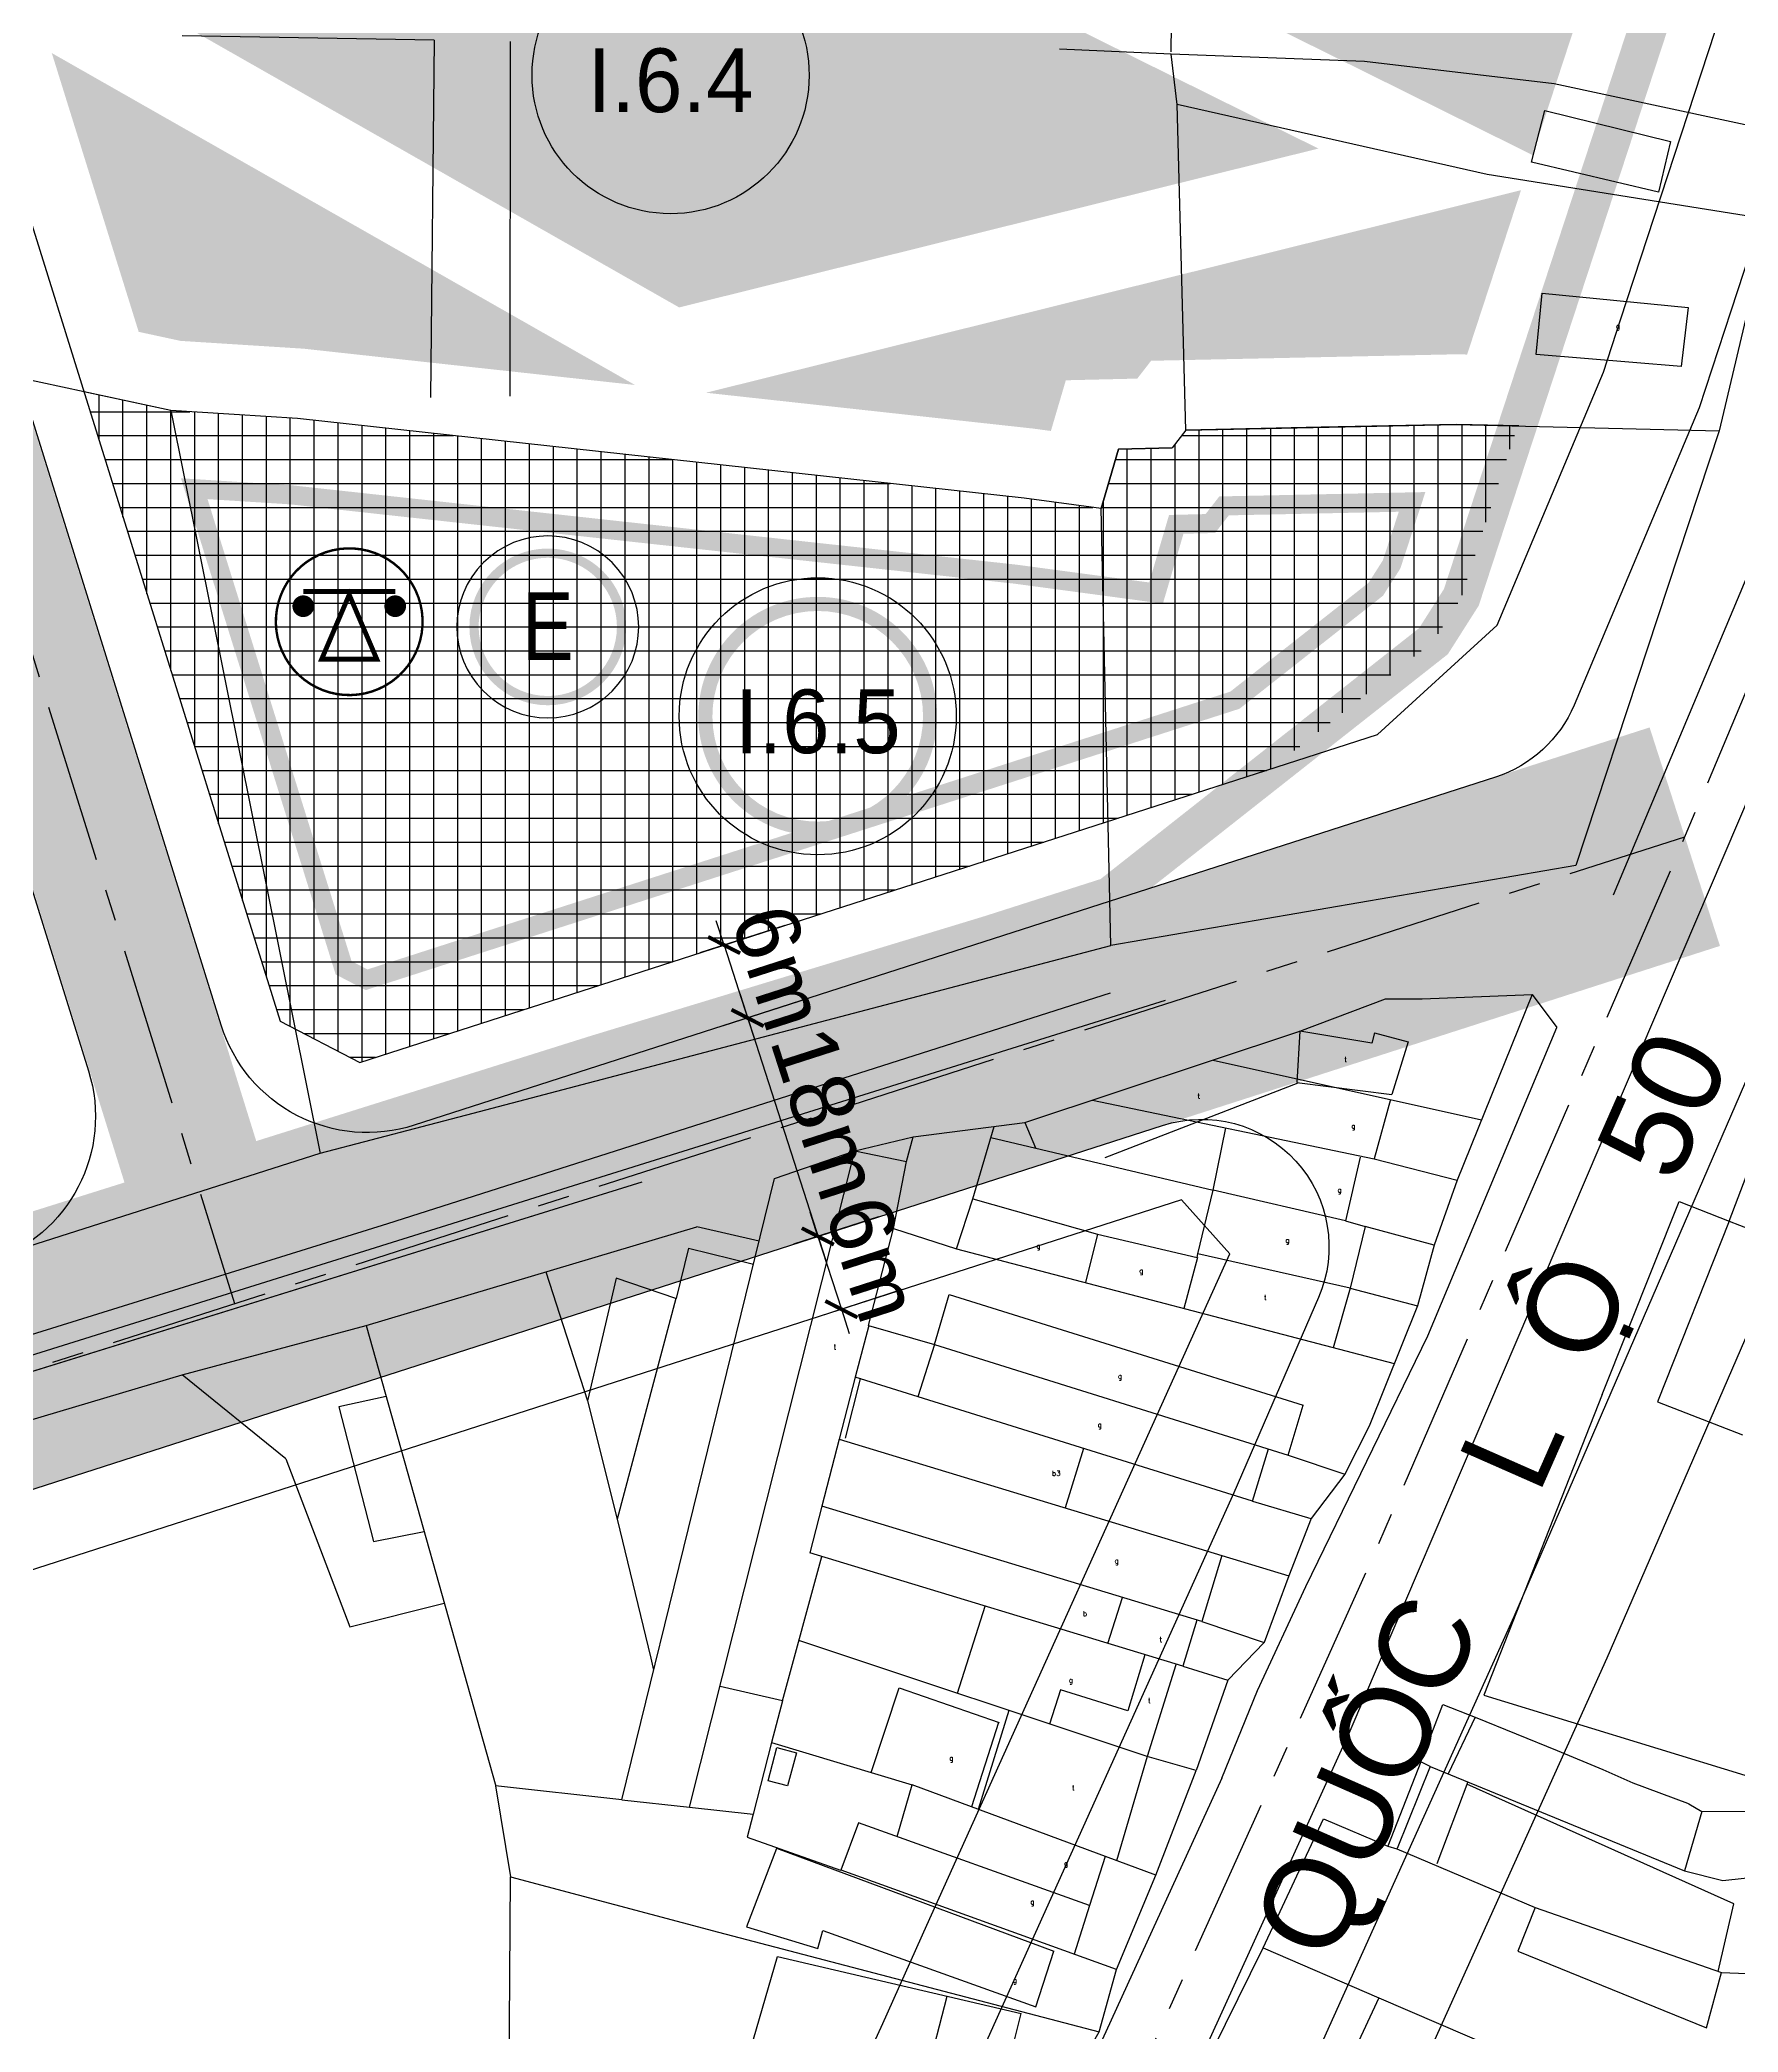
# Model space of a CAD drawing. Extents: x 597626 to 599942, y 1182063 to 1183198.
# Drawn here: x 598626.6 to 598759.8, y 1182287.3 to 1182443.5 of the extents above; entities that cross this region are included whole.
import ezdxf
from ezdxf.enums import TextEntityAlignment as Align

# ---------------------------------------------------------------- set-up
doc = ezdxf.new("R2010")
doc.units = 0
doc.header["$MEASUREMENT"] = 0
for name, pattern in [('CENTER', [2, 1.25, -0.25, 0.25, -0.25]), ('DASHED', [19.049999999999997, 12.7, -6.35]), ('DUONG', [3, 2, -1])]:
    doc.linetypes.add(name, pattern=pattern)
doc.layers.get('0').update_dxf_attribs({"linetype": 'CONTINUOUS'})
doc.layers.get('DEFPOINTS').update_dxf_attribs({"linetype": 'CONTINUOUS'})
for name, color, linetype in [('DIM', 1, 'CONTINUOUS'), ('DTEXT', 7, 'CONTINUOUS'), ('DUONG', 252, 'DASHED'), ('DUONGDUKIEN', 252, 'DUONG'), ('HIENTRANG', 8, 'CONTINUOUS'), ('KYHIEU', 7, 'CONTINUOUS'), ('LOGO', 7, 'CONTINUOUS'), ('NET-LENGOAI', 5, 'CONTINUOUS'), ('NET-LETRONG', 6, 'CONTINUOUS'), ('NET-TIM', 2, 'CENTER'), ('NETDUT', 7, 'DASHED'), ('RANH-QH', 1, 'CONTINUOUS'), ('S-CXCC', 3, 'CONTINUOUS'), ('S-THUONGMAI', 2, 'CONTINUOUS'), ('TEXT', 7, 'CONTINUOUS')]:
    doc.layers.add(name, color=color, linetype=linetype)
doc.styles.add('TXT', font='txt.shx')
doc.styles.add('VHEL-C-B', font='VHELVCB.TTF')
doc.styles.add('VHEL-R', font='VHELVEN.TTF')
doc.styles.add('VNI-FRANKO', font='VFRANKO.TTF', dxfattribs={"height": 2})
doc.dimstyles.new('TL1000', dxfattribs={"dimtxt": 5, "dimasz": 2, "dimexe": 2, "dimexo": 0, "dimgap": 1, "dimtad": 1, "dimzin": 9, "dimtxsty": 'VHEL-R', "dimblk1": 'ARCHTICK', "dimblk2": 'ARCHTICK', "dimsah": 1, "dimcen": -0.09, "dimdle": 2, "dimclrd": 256, "dimclre": 256, "dimclrt": 256, "dimazin": 3, "dimtfac": 0.005, "dimtix": 1, "dimtmove": 0, "dimatfit": 3, "dimtolj": 1, "dimtzin": 0})

# ---------------------------------------------------------------- blocks, each defined once
blk = doc.blocks.new('_ARCHTICK')
at = {"color": 0, "linetype": 'BYBLOCK', "const_width": 0.15}
blk.add_lwpolyline([(-0.5, -0.5), (0.5, 0.5)], dxfattribs=at)
blk = doc.blocks.new('*D29')
at = {"linetype": 'BYBLOCK'}
for p, q in [((598319.5332055829, 1182739.230575556), (598321.7663176644, 1182745.269012674)), ((598319.1967672675, 1182744.086891379), (598341.7067974233, 1182735.762316773)), ((598338.2915640459, 1182732.293430051), (598340.5246761274, 1182738.33186717)), ((598685.0198619813, 1182374.086698031), (598678.3567809081, 1182371.941155999)), ((598680.2605183576, 1182372.554168008), (598679.6475063483, 1182374.457905457)), ((598680.2605183576, 1182372.554168008), (598682.0995543823, 1182366.842955669)), ((598686.8588980059, 1182368.375485692), (598680.1958169327, 1182366.22994366)), ((598682.0995543823, 1182366.842955669), (598682.7125663916, 1182364.93921822))]:
    blk.add_line(p, q, dxfattribs=at)
at = {"layer": 'DEFPOINTS', "color": 0, "linetype": 'BYBLOCK'}
for p in [(598319.5332055829, 1182739.230575556), (598339.8309615769, 1182736.456031323), (598338.2915640459, 1182732.293430051), (598685.0198619813, 1182374.086698031), (598686.8588980059, 1182368.375485692), (598682.0995543823, 1182366.842955669)]:
    blk.add_point(p, dxfattribs=at)
at = {"linetype": 'BYBLOCK', "xscale": 2, "yscale": 2, "zscale": 2}
for p, rotation in [((598321.072603114, 1182743.393176828), 159.704787947775), ((598339.8309615769, 1182736.456031323), 339.7047879477749), ((598680.2605183576, 1182372.554168008), 287.8487917154951), ((598682.0995543823, 1182366.842955669), 107.8487917154951)]:
    blk.add_blockref('_ARCHTICK', p, dxfattribs=dict(at, rotation=rotation))
at = {"linetype": 'BYBLOCK', "attachment_point": 5, "style": 'VHEL-R'}
for s, insert, char_height, rotation in [('\\A1;20m', (598331.5116776963, 1182742.79060954), 4, 339.704787947775), ('\\A1;6m', (598684.5778630294, 1182370.792677284), 5, 287.84879171549517)]:
    blk.add_mtext(s, dxfattribs=dict(at, insert=insert, char_height=char_height, rotation=rotation))
blk = doc.blocks.new('THUONGMAI')
at = {"layer": 'LOGO'}
for points, const_width in [([(3.400241757277399, -4.639979203930125, 175.8323419892755), (3.293817594647408, -4.716123055666685, 0.005687235855966767)], 0.1885714285714286), ([(-4.029307671706192, 1.216924087377265, 1), (-3.179909766186029, 1.216924087377265, 1)], 0.8493979056873416), ([(3.179909766069613, 1.216924087377265, 1), (4.029307671822608, 1.216924087377265, 0.9999999999999999)], 0.8493979056873416)]:
    blk.add_lwpolyline(points, format="xyb", close=True, dxfattribs=dict(at, const_width=const_width))
at = {"layer": 'LOGO', "const_width": 0.3771428571428572}
blk.add_lwpolyline([(3.604608719004318, 2.372129978146404), (0, 2.372129978146404), (-3.604608719004318, 2.372129978146404)], dxfattribs=at)
blk.add_lwpolyline([(-2.159622289589606, -2.930792382685468), (2.159622289706022, -2.930792382685468), (0, 2.11624432890676)], close=True, dxfattribs=at)
blk = doc.blocks.new('VT3')
at = {"layer": 'TEXT'}
h = blk.add_hatch(color=256, dxfattribs=at)
edge = h.paths.add_edge_path()
edge.add_ellipse((0, 0), major_axis=(-4.345592256837686, 4.345592256837689), ratio=0.9999999999987716, start_angle=225.0000000000352, end_angle=405.0000000000351)
edge.add_ellipse((0, 0), major_axis=(-4.345592256772795, 4.345592256772795), ratio=0.9999999999945399, start_angle=45.0000000001564, end_angle=225.0000000001564)
edge = h.paths.add_edge_path(flags=16)
edge.add_ellipse((0, 0), major_axis=(3.83227908211491, 3.83227908211491), ratio=0.999999999958202, start_angle=134.9999999988026, end_angle=314.9999999988026, ccw=False)
edge.add_ellipse((0, 0), major_axis=(-3.832279082060248, 3.832279082060248), ratio=0.9999999999673974, start_angle=-134.999999999066, end_angle=45.000000000933994, ccw=False)
at = {"layer": 'TEXT', "extrusion": (0, 0, -1)}
blk.add_ellipse((0, 0), major_axis=(5.040726038126738, 5.040726038126738), ratio=0.9999999999744328, dxfattribs=at)
blk = doc.blocks.new('VTN')
at = {"layer": 'KYHIEU'}
h = blk.add_hatch(color=256, dxfattribs=at)
edge = h.paths.add_edge_path()
edge.add_ellipse((0, 0), major_axis=(-9.363714777144915, 0.1370012784588978), ratio=0.9999999992538042, start_angle=0, end_angle=360)
edge = h.paths.add_edge_path(flags=16)
edge.add_ellipse((0, 0), major_axis=(8.2584739525916, 0.03073056203810015), ratio=0.9999999992387749, start_angle=0, end_angle=360)
blk.add_ellipse((0, 0), major_axis=(-10.86271362370046, 0.0155583300583571), ratio=0.9999999992390931, dxfattribs=at)
blk = doc.blocks.new('*D30')
at = {"linetype": 'BYBLOCK'}
for p, q in [((598686.8588980059, 1182368.375485692), (598680.1958169327, 1182366.22994366)), ((598681.486542373, 1182368.746693119), (598688.2296744427, 1182347.805581276)), ((598692.3760060568, 1182351.241848748), (598685.7129249838, 1182349.096306716))]:
    blk.add_line(p, q, dxfattribs=at)
at = {"layer": 'DEFPOINTS', "color": 0, "linetype": 'BYBLOCK'}
for p in [(598686.8588980059, 1182368.375485692), (598692.3760060568, 1182351.241848748), (598687.6166624334, 1182349.709318725)]:
    blk.add_point(p, dxfattribs=at)
at = {"linetype": 'BYBLOCK', "xscale": 2, "yscale": 2, "zscale": 2}
for p, rotation in [((598682.0995543823, 1182366.842955669), 107.8487917154951), ((598687.6166624334, 1182349.709318725), 287.8487917154951)]:
    blk.add_blockref('_ARCHTICK', p, dxfattribs=dict(at, rotation=rotation))
at = {"linetype": 'BYBLOCK', "insert": (598688.2559350673, 1182359.370252643), "char_height": 5, "attachment_point": 5, "rotation": 287.84879171549517, "style": 'VHEL-R'}
blk.add_mtext('\\A1;18m', dxfattribs=at)
blk = doc.blocks.new('*D31')
at = {"linetype": 'BYBLOCK'}
for p, q in [((598692.3760060568, 1182351.241848748), (598685.7129249838, 1182349.096306716)), ((598687.6166624334, 1182349.709318725), (598687.0036504241, 1182351.613056174)), ((598687.6166624334, 1182349.709318725), (598689.455698497, 1182343.998106265)), ((598694.2150421178, 1182345.530636288), (598687.5519610475, 1182343.385094256)), ((598689.455698497, 1182343.998106265), (598690.0687105062, 1182342.094368816))]:
    blk.add_line(p, q, dxfattribs=at)
at = {"layer": 'DEFPOINTS', "color": 0, "linetype": 'BYBLOCK'}
for p in [(598692.3760060568, 1182351.241848748), (598694.2150421178, 1182345.530636288), (598689.455698497, 1182343.998106265)]:
    blk.add_point(p, dxfattribs=at)
at = {"linetype": 'BYBLOCK', "xscale": 2, "yscale": 2, "zscale": 2}
for p, rotation in [((598687.6166624334, 1182349.709318725), 287.8487917154951), ((598689.455698497, 1182343.998106265), 107.8487917154951)]:
    blk.add_blockref('_ARCHTICK', p, dxfattribs=dict(at, rotation=rotation))
at = {"linetype": 'BYBLOCK', "insert": (598691.9340071245, 1182347.947827941), "char_height": 5, "attachment_point": 5, "rotation": 287.84879171549517, "style": 'VHEL-R'}
blk.add_mtext('\\A1;6m', dxfattribs=at)

msp = doc.modelspace()

# ---------------------------------------------------------------- hatches: boundary and pattern name
at = {"layer": 'S-CXCC', "linetype": 'CONTINUOUS'}
h = msp.add_hatch(dxfattribs=at)
h.set_pattern_fill('SWAMP,_I', color=256, style=2)
h.set_pattern_definition([(0, (0, 0), (0.5, 0.866025403), [0.125, -0.875]), (90, (0.0625, 0), (-0.4999999999999999, 0.866025403), [0.0625, -1.669550806]), (90, (0.078125, 0), (-0.4999999999999999, 0.866025403), [0.05, -1.682050806]), (90, (0.046875, 0), (-0.4999999999999999, 0.866025403), [0.05, -1.682050806]), (59.99999999999999, (0.09375, 0), (-0.499999999320656, 0.8660254033922195), [0.04, -0.96]), (120, (0.03125, 0), (-0.9999999993206561, 3.922195346284241e-10), [0.04, -0.96])])
h.paths.add_polyline_path([(598620.3082041444, 1182467.408478022), (598626.802163933, 1182446.574165069), (598649.8826229245, 1182476.626688709)])
h.paths.add_polyline_path([(598655.963090183, 1182478.521942465), (598687.2157758997, 1182463.034070611), (598686.0878965403, 1182487.911706436)])
h.paths.add_polyline_path([(598743.3587985188, 1182435.211311706), (598747.293946989, 1182447.212237091), (598716.8645645682, 1182448.341040907)])
h.paths.add_polyline_path([(598741.9934614688, 1182431.047476926), (598681.6867500828, 1182416.057540123), (598704.52609013, 1182413.556355814), (598705.5288519418, 1182413.421656467), (598706.6815557904, 1182417.334118434), (598712.4096458077, 1182417.47050153), (598713.49547251, 1182418.86800071), (598726.9526701912, 1182419.153648775), (598737.6876434152, 1182419.381513772), (598738.164431395, 1182419.370178201)])
h.paths.add_polyline_path([(598670.9252800385, 1182417.236051409), (598628.4021903215, 1182441.440864032), (598634.7521288248, 1182421.068608843), (598637.7082874905, 1182420.429542008), (598647.3366145698, 1182419.819295924)])
h.paths.add_polyline_path([(598654.9527077897, 1182470.094180496), (598636.483625719, 1182446.046022452), (598676.8134481792, 1182423.089652107), (598725.4218484447, 1182435.17183718)])
at = {"layer": 'S-THUONGMAI', "ltscale": 0.2}
h = msp.add_hatch(dxfattribs=at)
h.set_pattern_fill('NET,_O', color=10, scale=15)
h.set_pattern_definition([(0, (0, 0), (0, 1.875), []), (90, (0, 0), (-1.875, 1.148068456708479e-16), [])])
h.paths.add_polyline_path([(598723.1790492797, 1182386.374127727), (598735.8843975677, 1182396.382971657), (598738.068338305, 1182399.820471657), (598742.477160504, 1182413.265948149), (598737.6799999999, 1182413.38), (598727.0800000001, 1182413.155), (598716.48, 1182412.93), (598715.3999999998, 1182411.54), (598711.2000000001, 1182411.44), (598709.83, 1182406.79), (598703.8000000033, 1182407.6), (598646.8200000075, 1182413.84), (598636.8800000001, 1182414.47), (598630.0649614208, 1182415.943285309), (598645.4461641468, 1182366.596384248), (598651.6933833461, 1182363.35542223)])

# ---------------------------------------------------------------- linework, layer by layer
at = {"layer": 'DUONG', "linetype": 'CONTINUOUS', "ltscale": 50, "const_width": 18, "flags": 128}
msp.add_lwpolyline([(598156.2312913772, 1182188.055927799), (598249.8137252429, 1182218.189891815), (598328.3279702174, 1182243.471831332), (598501.5756809174, 1182299.258372293), (598641.878757354, 1182344.436593056), (598755.5909292791, 1182381.052423137)], close=True, dxfattribs=at)
at = {"layer": 'DUONGDUKIEN', "ltscale": 10, "const_width": 10.83}
msp.add_lwpolyline([(598287.019241401, 1182702.599997441), (598543.4722418892, 1182607.759514302), (598558.6692477438, 1182597.717507539), (598567.7858872124, 1182582.145801977), (598642.4727260143, 1182342.530987022)], dxfattribs=at)
at = {"layer": 'HIENTRANG', "linetype": 'CONTINUOUS'}
for p, q in [((598715.3200000001, 1182442.6), (598715.4500000001, 1182451.46)), ((598715.3200000001, 1182442.6), (598715.4500000001, 1182451.46)), ((598657.5199999883, 1182443.520000004), (598637.779999989, 1182443.850000004)), ((598657.5199999883, 1182443.520000004), (598657.2399999883, 1182415.500000004)), ((598663.499999988, 1182415.600000004), (598663.5099999884, 1182443.400000004)), ((598715.3099999871, 1182442.420000003), (598706.5599999873, 1182442.820000004)), ((598715.78, 1182438.48), (598715.31, 1182442.42)), ((598730.47, 1182441.85), (598715.31, 1182442.42)), ((598745.36, 1182440.08), (598730.47, 1182441.85)), ((598765.89, 1182435.67), (598745.36, 1182440.08)), ((598740.1, 1182432.99), (598715.78, 1182438.48)), ((598716.48, 1182412.93), (598715.78, 1182438.48)), ((598743.5700000001, 1182433.96), (598744.62, 1182437.99)), ((598744.62, 1182437.99), (598754.48, 1182435.58)), ((598754.48, 1182435.58), (598753.52, 1182431.6)), ((598753.52, 1182431.6), (598743.5700000001, 1182433.96)), ((598762.2000000001, 1182429.46), (598740.1, 1182432.99)), ((598762.2000000001, 1182429.46), (598758.29, 1182412.89)), ((598743.93, 1182418.86), (598744.4, 1182423.68)), ((598744.4, 1182423.68), (598755.86, 1182422.54)), ((598755.86, 1182422.54), (598755.31, 1182417.93)), ((598636.88, 1182414.47), (598613.52, 1182419.52)), ((598755.31, 1182417.93), (598743.93, 1182418.86)), ((598636.88, 1182414.47), (598648.58, 1182356.22)), ((598646.8200000001, 1182413.84), (598636.88, 1182414.47)), ((598703.8, 1182407.6), (598646.8200000001, 1182413.84)), ((598716.48, 1182412.93), (598737.68, 1182413.38)), ((598737.68, 1182413.38), (598758.29, 1182412.89)), ((598709.83, 1182406.79), (598711.2000000001, 1182411.44)), ((598711.2000000001, 1182411.44), (598715.4, 1182411.54)), ((598711.2000000001, 1182411.44), (598715.4, 1182411.54)), ((598716.48, 1182412.93), (598715.4, 1182411.54)), ((598758.29, 1182412.89), (598747.06, 1182378.79)), ((598709.83, 1182406.79), (598703.8, 1182407.6)), ((598710.59, 1182372.51), (598709.83, 1182406.79)), ((598747.06, 1182378.79), (598710.59, 1182372.51)), ((598660.59, 1182359.38), (598710.59, 1182372.51)), ((598364.8470000001, 1182258.71), (598714.8793925609, 1182368.220883616)), ((598725.41, 1182365.8), (598732.12, 1182368.35)), ((598725.41, 1182365.8), (598732.12, 1182368.35)), ((598732.12, 1182368.35), (598735.01, 1182368.33)), ((598735.01, 1182368.33), (598743.62, 1182368.67)), ((598743.62, 1182368.67), (598737.73, 1182354.12)), ((598743.6199999864, 1182368.670000005), (598745.5699999866, 1182366.100000005)), ((598703.85, 1182358.63), (598725.41, 1182365.8)), ((598725.41, 1182365.8), (598725.18, 1182361.78)), ((598731.04, 1182364.86), (598725.41, 1182365.8)), ((598731.26, 1182365.68), (598731.04, 1182364.86)), ((598731.26, 1182365.68), (598733.9, 1182364.97)), ((598733.9, 1182364.97), (598732.62, 1182360.84)), ((598718.61, 1182363.54), (598739.64, 1182358.84)), ((598710.14, 1182355.9), (598725.28, 1182361.76)), ((598725.18, 1182361.78), (598732.62, 1182360.84)), ((598709.16, 1182360.4), (598731.24, 1182355.8)), ((598732.52, 1182360.43), (598731.24, 1182355.8)), ((598648.58, 1182356.23), (598660.59, 1182359.38)), ((598695.08, 1182357.52), (598703.85, 1182358.63)), ((598699.77, 1182352.66), (598701.4500000001, 1182358.33)), ((598703.85, 1182358.63), (598704.6900000001, 1182356.66)), ((598690.52, 1182356.41), (598695.08, 1182357.52)), ((598694.56, 1182355.59), (598695.08, 1182357.52)), ((598701.1900000001, 1182357.45), (598718.6, 1182353.32)), ((598718.6, 1182353.32), (598719.61, 1182358.22)), ((598496.06, 1182307.55), (598648.58, 1182356.23)), ((598677.56, 1182304.94), (598690.52, 1182356.41)), ((598684.22, 1182354.25), (598690.52, 1182356.41)), ((598690.52, 1182356.41), (598694.56, 1182355.59)), ((598693.55, 1182350.32), (598694.56, 1182355.59)), ((598730.15, 1182355.92), (598728.98, 1182350.92)), ((598731.24, 1182355.8), (598737.73, 1182354.12)), ((598386.06, 1182264.59), (598673.85, 1182353.98)), ((598386.06, 1182264.59), (598673.85, 1182353.98)), ((598672.24, 1182305.53), (598684.22, 1182354.25)), ((598737.73, 1182354.12), (598735.9500000001, 1182349.02)), ((598759.06, 1182350.9), (598760.6900000001, 1182355.17)), ((598698.49, 1182348.74), (598699.77, 1182352.66)), ((598699.77, 1182352.66), (598709.53, 1182349.88)), ((598717.41, 1182348.35), (598718.6, 1182353.32)), ((598728.98, 1182350.92), (598718.6, 1182353.32)), ((598749.1, 1182337.31), (598755.15, 1182352.44)), ((598755.15, 1182352.44), (598759.06, 1182350.9)), ((598728.98, 1182350.92), (598730.53, 1182350.48)), ((598759.06, 1182350.9), (598753.4500000001, 1182336.74)), ((598759.06, 1182350.9), (598765.73, 1182348.3)), ((598652.2000000001, 1182342.73), (598678.13, 1182350.46)), ((598683.01, 1182349.34), (598678.13, 1182350.46)), ((598691.59, 1182342.73), (598693.55, 1182350.32)), ((598693.55, 1182350.32), (598698.49, 1182348.74)), ((598709.53, 1182349.88), (598708.59, 1182346.09)), ((598709.53, 1182349.88), (598717.36, 1182348.05)), ((598730.53, 1182350.48), (598729.36, 1182345.66)), ((598735.9500000001, 1182349.02), (598730.53, 1182350.48)), ((598735.9500000001, 1182349.02), (598734.62, 1182344.26)), ((598677.46, 1182348.78), (598676.5, 1182344.85)), ((598677.46, 1182348.78), (598682.58, 1182347.53)), ((598698.49, 1182348.74), (598732.8, 1182339.73)), ((598717.38, 1182348.04), (598716.3, 1182344.06)), ((598717.36, 1182348.05), (598717.41, 1182348.35)), ((598729.36, 1182345.66), (598717.41, 1182348.35)), ((598666.29, 1182346.93), (598669.54, 1182336.8)), ((598671.81, 1182346.42), (598669.54, 1182336.8)), ((598676.49, 1182344.85), (598671.81, 1182346.42)), ((598676.49, 1182344.85), (598671.88, 1182327.52)), ((598696.75, 1182341.24), (598697.92, 1182345.16)), ((598697.92, 1182345.16), (598725.66, 1182336.48)), ((598729.36, 1182345.66), (598728.03, 1182340.98)), ((598729.36, 1182345.66), (598734.62, 1182344.27)), ((598734.62, 1182344.26), (598730.84, 1182334.82)), ((598637.78, 1182338.86), (598652.2000000001, 1182342.73)), ((598652.2000000001, 1182342.73), (598662.36, 1182306.6)), ((598691.62, 1182342.72), (598690.54, 1182338.66)), ((598691.59, 1182342.73), (598696.75, 1182341.24)), ((598696.75, 1182341.24), (598695.46, 1182337.13)), ((598696.75, 1182341.24), (598724.49, 1182332.56)), ((598594.83, 1182326.07), (598637.78, 1182338.86)), ((598645.9, 1182332.27), (598637.78, 1182338.86)), ((598690.54, 1182338.66), (598689.28, 1182333.81)), ((598690.9400000001, 1182338.53), (598689.75, 1182333.88)), ((598712.3200000001, 1182331.87), (598690.54, 1182338.66)), ((598690.99, 1182338.54), (598690.9400000001, 1182338.53)), ((598653.77, 1182337.15), (598650.06, 1182336.33)), ((598669.54, 1182336.8), (598671.87, 1182327.52)), ((598724.49, 1182332.56), (598725.66, 1182336.48)), ((598749.1, 1182337.31), (598739.84, 1182313.72)), ((598753.4500000001, 1182336.74), (598760.12, 1182334.14)), ((598650.06, 1182336.33), (598652.77, 1182325.77)), ((598689.28, 1182333.81), (598687.92, 1182328.55)), ((598689.28, 1182333.81), (598719.29, 1182324.69)), ((598730.84, 1182334.82), (598728.9400000001, 1182331.06)), ((598645.9, 1182332.27), (598650.92, 1182319.08)), ((598708.4400000001, 1182333.08), (598707.01, 1182328.42)), ((598721.7000000001, 1182328.95), (598712.3200000001, 1182331.87)), ((598721.7000000001, 1182328.95), (598722.9400000001, 1182333.04)), ((598724.49, 1182332.56), (598728.9400000001, 1182331.06)), ((598728.9400000001, 1182331.06), (598726.29, 1182327.58)), ((598721.7000000001, 1182328.95), (598726.28, 1182327.58)), ((598671.87, 1182327.52), (598674.53, 1182316.62)), ((598687.92, 1182328.55), (598686.98, 1182324.9)), ((598717.72, 1182319.5), (598687.92, 1182328.55)), ((598726.29, 1182327.58), (598724.55, 1182323.08)), ((598652.77, 1182325.77), (598656.75, 1182326.57)), ((598684.83, 1182313.28), (598687.93, 1182324.61)), ((598716.22, 1182316), (598686.98, 1182324.9)), ((598719.29, 1182324.69), (598717.72, 1182319.5)), ((598719.29, 1182324.69), (598724.55, 1182323.08)), ((598724.55, 1182323.08), (598722.61, 1182317.86)), ((598650.92, 1182319.08), (598658.3200000001, 1182320.95)), ((598710.35, 1182317.79), (598711.49, 1182321.39)), ((598698.56, 1182313.88), (598700.74, 1182320.71)), ((598717.33, 1182319.62), (598716.22, 1182316)), ((598717.72, 1182319.5), (598722.61, 1182317.86)), ((598713.4400000001, 1182308.92), (598686.13, 1182318.03)), ((598722.61, 1182317.86), (598719.76, 1182314.92)), ((598674.53, 1182316.62), (598674.74, 1182315.7)), ((598713.25, 1182316.9), (598711.92, 1182312.5)), ((598715.68, 1182316.1), (598713.4400000001, 1182308.92)), ((598716.22, 1182316), (598719.76, 1182314.92)), ((598719.76, 1182314.92), (598717.27, 1182307.83)), ((598719.76, 1182314.92), (598719.76, 1182314.93)), ((598684.84, 1182313.28), (598679.9500000001, 1182314.42)), ((598684.83, 1182313.28), (598683.98, 1182310.01)), ((598691.79, 1182307.66), (598693.99, 1182314.3)), ((598693.99, 1182314.3), (598701.83, 1182311.58)), ((598706.64, 1182314.14), (598705.78, 1182311.47)), ((598711.92, 1182312.5), (598706.64, 1182314.14)), ((598739.84, 1182313.72), (598760.29, 1182307.45)), ((598701.78, 1182311.6), (598699.65, 1182304.97)), ((598702.58, 1182312.54), (598700.1900000001, 1182304.77)), ((598734.9, 1182308.5), (598736.63, 1182312.99)), ((598736.63, 1182312.99), (598739.16, 1182312)), ((598739.16, 1182312), (598737.05, 1182307.56)), ((598739.16, 1182312), (598745.59, 1182309.39)), ((598683.98, 1182310.01), (598682.53, 1182304.39)), ((598683.98, 1182310.01), (598695.02, 1182306.69)), ((598683.73, 1182307.02), (598684.4, 1182309.64)), ((598684.4, 1182309.64), (598685.9500000001, 1182309.22)), ((598685.9500000001, 1182309.22), (598685.24, 1182306.63)), ((598713.4400000001, 1182308.93), (598711.03, 1182300.75)), ((598717.27, 1182307.83), (598713.4400000001, 1182308.93)), ((598734.9, 1182308.5), (598732.3, 1182301.89)), ((598735.63, 1182308.14), (598734.9, 1182308.5)), ((598745.59, 1182309.39), (598749.16, 1182307.9)), ((598685.24, 1182306.63), (598683.73, 1182307.02)), ((598714.11, 1182299.61), (598717.27, 1182307.83)), ((598735.63, 1182308.14), (598733.03, 1182301.7)), ((598735.63, 1182308.14), (598755.5700000001, 1182299.95)), ((598738.58, 1182306.93), (598736.15, 1182300.51)), ((598749.16, 1182307.9), (598751.53, 1182306.85)), ((598751.53, 1182306.85), (598755.81, 1182305.25)), ((598672.24, 1182305.53), (598662.33, 1182306.62)), ((598662.33, 1182306.62), (598663.51, 1182299.48)), ((598672.24, 1182305.53), (598677.56, 1182304.94)), ((598693.83, 1182302.64), (598695.02, 1182306.69)), ((598714.11, 1182299.61), (598695.02, 1182306.69)), ((598759.43, 1182297.36), (598738.51, 1182306.76)), ((598755.81, 1182305.25), (598755.92, 1182305.21)), ((598755.92, 1182305.21), (598756.9400000001, 1182304.6)), ((598677.56, 1182304.94), (598682.53, 1182304.39)), ((598682.53, 1182304.39), (598682.06, 1182302.6)), ((598690.79, 1182303.72), (598689.41, 1182300.02)), ((598708.91, 1182297.25), (598690.79, 1182303.72)), ((598722.53, 1182293.92), (598727.25, 1182304.03)), ((598727.25, 1182304.03), (598732.3, 1182301.89)), ((598756.9400000001, 1182304.6), (598755.5700000001, 1182299.95)), ((598756.9400000001, 1182304.6), (598760.51, 1182304.64)), ((598682.06, 1182302.59), (598689.4, 1182300.02)), ((598684.36, 1182301.71), (598682.01, 1182295.57)), ((598684.36, 1182301.74), (598706.11, 1182293.66)), ((598710.14, 1182301.08), (598708.91, 1182297.25)), ((598732.3, 1182301.89), (598733.02, 1182301.69)), ((598733.02, 1182301.69), (598743.86, 1182297.07)), ((598758.5700000001, 1182299.21), (598774.1900000001, 1182300.92)), ((598663.34, 1182273.83), (598663.51, 1182299.48)), ((598663.51, 1182299.48), (598679.8200000001, 1182295.14)), ((598711.02, 1182292.23), (598689.4400000001, 1182300.01)), ((598711.02, 1182292.23), (598714.11, 1182299.61)), ((598755.5700000001, 1182299.95), (598758.5700000001, 1182299.2)), ((598708.91, 1182297.25), (598707.71, 1182293.42)), ((598743.86, 1182297.07), (598742.51, 1182293.66)), ((598743.86, 1182297.07), (598758.46, 1182291.97)), ((598758.21, 1182292.06), (598759.43, 1182297.36)), ((598679.8200000001, 1182295.14), (598709.68, 1182287.32)), ((598682.01, 1182295.57), (598687.62, 1182293.87)), ((598687.62, 1182293.87), (598688, 1182295.28)), ((598688, 1182295.28), (598704.7000000001, 1182289.28)), ((598681.85, 1182284.32), (598684.4500000001, 1182293.25)), ((598684.4500000001, 1182293.25), (598703.56, 1182288.78)), ((598704.7000000001, 1182289.28), (598706.11, 1182293.66)), ((598712.66, 1182273.98), (598722.53, 1182293.92)), ((598722.53, 1182293.92), (598731.61, 1182290)), ((598742.51, 1182293.66), (598757.3, 1182287.64)), ((598709.68, 1182287.32), (598711.02, 1182292.23)), ((598757.3, 1182287.64), (598758.46, 1182291.97)), ((598758.46, 1182291.97), (598768.93, 1182291.56)), ((598695.73, 1182282.38), (598697.76, 1182290.13)), ((598731.61, 1182290), (598728.97, 1182284.33)), ((598731.61, 1182290), (598753.18, 1182280.73)), ((598701.58, 1182280.89), (598703.56, 1182288.78)), ((598705.31, 1182279.83), (598709.68, 1182287.32))]:
    msp.add_line(p, q, dxfattribs=at)
for points in [[(598750, 1182376.48), (598765.14, 1182412.54), (598771.05, 1182431.33)], [(598372.5700000001, 1182263.97), (598408.3200000001, 1182274.62), (598497.12, 1182301.88), (598653.9, 1182350.71), (598710.5700000001, 1182368.82)]]:
    msp.add_lwpolyline(points, dxfattribs=at)
at = {"layer": 'HIENTRANG', "linetype": 'CONTINUOUS', "flags": 128}
for points in [[(598749.9999999861, 1182376.480000005), (598765.139999986, 1182412.540000004), (598771.0499999862, 1182431.330000004)], [(598772.6399999859, 1182413.780000004), (598770.5899999859, 1182407.540000004), (598729.3299999865, 1182310.920000006)], [(598372.5699999939, 1182263.970000008), (598408.3199999932, 1182274.620000008), (598497.1199999913, 1182301.880000007), (598653.8999999881, 1182350.710000006), (598710.5699999873, 1182368.820000005)], [(598735.4499999866, 1182341.920000006), (598745.5699999866, 1182366.100000005)], [(598386.0599999933, 1182264.590000008), (598673.8499999878, 1182353.980000006)], [(598722.0999999866, 1182314.100000006), (598725.8799999866, 1182322.240000006), (598735.4499999866, 1182341.920000006), (598735.4499999866, 1182341.930000005)], [(598719.2799999869, 1182307.210000006), (598722.0999999866, 1182314.100000006)], [(598729.3299999865, 1182310.920000006), (598708.299999987, 1182264.760000007)], [(598719.2799999869, 1182307.210000006), (598703.179999987, 1182272.020000007)]]:
    msp.add_lwpolyline(points, dxfattribs=at)
at = {"layer": 'HIENTRANG', "linetype": 'CONTINUOUS'}
msp.add_point((598713.4400000001, 1182308.92), dxfattribs=at)
at = {"layer": 'NET-LENGOAI', "linetype": 'CONTINUOUS', "ltscale": 20, "flags": 128}
for points in [[(598794.7339841726, 1182593.722339061), (598792.1420310234, 1182573.061893484), (598788.6475569482, 1182544.09995948), (598786.2054429908, 1182525.64716763), (598777.3878513735, 1182488.40414571), (598768.3231911194, 1182450.118981861), (598759.1957829625, 1182422.260013754), (598756.7112947134, 1182414.676778984), (598746.9134902068, 1182391.374662163, -0.218702645377537), (598740.7602715918, 1182385.731970083), (598655.9659114665, 1182358.427805273, -0.416960198191562), (598640.8314585106, 1182366.279328589), (598573.0367650685, 1182583.782347659)], [(598480.8526333828, 1182431.272974692), (598586.2427816598, 1182464.122600526, -0.4142135623728799), (598601.2700639407, 1182456.237121006), (598630.4273528699, 1182362.692950393, -0.4114722506340192), (598622.6490440253, 1182347.699624315), (598517.5666560299, 1182313.862623408, -0.4169601981917505), (598502.432203074, 1182321.714146725), (598472.9671538633, 1182416.245692411)], [(598847.2591287231, 1182407.787351536), (598791.999115199, 1182417.657317194, 0.3738174782049201), (598780.7378754887, 1182410.926555626), (598779.21406442, 1182406.27553058), (598766.1140700744, 1182375.119816213), (598742.1810784035, 1182319.885094711), (598721.8409498808, 1182274.766939292), (598707.7339628522, 1182243.917102048), (598702.9681037909, 1182233.541634563)], [(598158.9990099871, 1182179.492060381), (598176.7699640479, 1182185.214387402), (598714.6286609418, 1182358.407303568, -0.6449235496385075), (598726.8694017391, 1182344.912829261), (598720.2293803028, 1182329.588387592), (598699.9879598652, 1182284.689184906), (598685.9161962485, 1182253.916375912), (598681.1588647378, 1182243.559473249)]]:
    msp.add_lwpolyline(points, format="xyb", dxfattribs=at)
at = {"layer": 'NET-LETRONG', "linetype": 'CONTINUOUS'}
msp.add_line((598636.88, 1182414.47), (598630.0649614212, 1182415.94328531), dxfattribs=at)
at = {"layer": 'NET-LETRONG', "linetype": 'CONTINUOUS', "ltscale": 20}
for points in [[(598614.2824385794, 1182466.57772574), (598645.4461641468, 1182366.596384249), (598651.6933833458, 1182363.35542223), (598731.4978733946, 1182389.052826455), (598740.8741510853, 1182397.651163549), (598749.2103714779, 1182417.477195118), (598750.5525860958, 1182421.573945651), (598760.6159893953, 1182452.289788173), (598769.6030626501, 1182490.247258439), (598778.327591849, 1182527.097210932), (598780.7106730485, 1182545.103946941), (598784.2019001202, 1182574.038970028), (598787.0683349407, 1182596.887307632)], [(598710.2378501416, 1182230.202355001), (598715.0065517197, 1182240.58401076), (598729.125279886, 1182271.459524087), (598749.4983111037, 1182316.650663751), (598773.4718703977, 1182371.97901088), (598786.7149876556, 1182403.475114445), (598787.0380895712, 1182404.461296482)], [(598673.8891183869, 1182246.898752811), (598678.6436073806, 1182257.2494672), (598692.7036298601, 1182287.99660011), (598696.1705931782, 1182295.686963996), (598719.9121434093, 1182348.350099925), (598716.1259615268, 1182352.586050747), (598160.8566664582, 1182173.786843826)]]:
    msp.add_lwpolyline(points, dxfattribs=at)
at = {"layer": 'NET-LETRONG', "linetype": 'CONTINUOUS', "flags": 128}
msp.add_lwpolyline([(598742.5659946124, 1182413.26383613), (598737.68, 1182413.38), (598727.0800000001, 1182413.155), (598716.48, 1182412.93), (598715.4, 1182411.54), (598711.2000000001, 1182411.44), (598709.83, 1182406.79), (598703.8, 1182407.6), (598646.8200000001, 1182413.84), (598636.88, 1182414.47)], dxfattribs=at)
at = {"layer": 'NET-TIM', "ltscale": 10}
msp.add_line((598567.7858872135, 1182582.145801977), (598641.8787573546, 1182344.436593056), dxfattribs=at)
at = {"layer": 'NET-TIM', "ltscale": 10, "flags": 128}
for points in [[(598806.4953811151, 1182591.070644875), (598804.0522273781, 1182571.596278668), (598800.5528827976, 1182542.593978289), (598798.022219703, 1182523.472102677), (598789.0650534314, 1182485.639556752), (598779.8839937054, 1182446.862772394), (598767.9626795667, 1182410.476154782), (598755.0773695892, 1182379.831024212), (598731.2052293532, 1182324.736741152), (598710.9144548731, 1182279.728062099), (598696.8250795503, 1182248.91673898), (598692.0634842644, 1182238.550553906)], [(598156.4520892513, 1182188.127025706), (598755.5909292796, 1182381.052423137)]]:
    msp.add_lwpolyline(points, dxfattribs=at)
at = {"layer": 'NETDUT', "linetype": 'DASHED', "ltscale": 0.6, "flags": 128}
for points, const_width in [([(598654.9527077897, 1182470.094180496), (598636.483625719, 1182446.046022452), (598676.8134481793, 1182423.089652107), (598725.4218484444, 1182435.17183718)], 1), ([(598747.293946989, 1182447.212237091), (598716.8645645684, 1182448.341040907), (598743.3587985188, 1182435.211311706)], 1), ([(598628.4021903217, 1182441.440864032), (598634.7521288247, 1182421.068608842), (598637.7082874905, 1182420.429542007), (598647.3366145714, 1182419.819295924), (598670.9252800391, 1182417.236051409)], 1), ([(598741.9934614688, 1182431.047476926), (598681.686750083, 1182416.057540123), (598704.5260901366, 1182413.556355814), (598705.5288519418, 1182413.421656467), (598706.6815557904, 1182417.334118434), (598712.4096458079, 1182417.47050153), (598713.4954725099, 1182418.86800071), (598726.9526701912, 1182419.153648775), (598737.6876434094, 1182419.381513772), (598738.1644313951, 1182419.370178201)], 1), ([(598731.368336799, 1182400.463481412), (598732.6011097729, 1182402.403853248), (598734.2081992944, 1182407.304954587), (598727.2073298092, 1182407.156351225), (598719.4645274905, 1182406.991999289), (598718.3903541913, 1182405.60949847), (598715.7184442095, 1182405.545881566), (598714.1311480581, 1182400.158343534), (598703.0739098736, 1182401.643644184), (598646.303385429, 1182407.860704075), (598638.7191428468, 1182408.341395506), (598650.4298927232, 1182370.770262364), (598652.2356955506, 1182369.833439404), (598720.3133788076, 1182391.754759173)], 1.5)]:
    msp.add_lwpolyline(points, close=True, dxfattribs=dict(at, const_width=const_width))
at = {"layer": 'RANH-QH', "color": 10, "linetype": 'DASHED', "ltscale": 1.5, "const_width": 3, "flags": 128}
msp.add_lwpolyline([(598343.0243762569, 1182860.412378595), (598311.2536074767, 1182774.502767933), (598285.2574566703, 1182704.207988164), (598265.4565266727, 1182650.665368575), (598237.8226868516, 1182575.94220287), (598213.6492504347, 1182510.576126106), (598296.6806230226, 1182244.682711498), (598298.8551702633, 1182238.044798427), (598310.6734209745, 1182242.052316952), (598317.9763014513, 1182244.528692646), (598324.7383658085, 1182246.810214527), (598331.6065964727, 1182248.847942142), (598345.0935021746, 1182252.849356994), (598354.3120872108, 1182255.584408598), (598364.1390997672, 1182258.499973878), (598426.1682198583, 1182277.047951201), (598503.7706411133, 1182301.151917402), (598533.0378784596, 1182310.242568037), (598547.4697648815, 1182314.725233617), (598570.967680075, 1182322.023884158), (598574.280936237, 1182323.5387129), (598572.6589335151, 1182333.309264929), (598670.2534982939, 1182363.998833512), (598701.0539975944, 1182373.36301948), (598710.4961541761, 1182376.382971657), (598735.8843975676, 1182396.382971657), (598738.0683383051, 1182399.820471657), (598754.3617404446, 1182449.510058932), (598752.2462516999, 1182453.032654023), (598695.6340478087, 1182455.132731867), (598693.4565449844, 1182457.859368157), (598690.7877465541, 1182516.725057019), (598694.8505772577, 1182613.176679308), (598697.9037650648, 1182685.659373917), (598702.0996962374, 1182699.34482025), (598674.1619463842, 1182712.308839908), (598634.460441409, 1182730.600119131), (598582.7360722456, 1182754.435577237), (598526.393216799, 1182780.090868966), (598489.5445035888, 1182797.669483825), (598354.3167929868, 1182858.728596592), (598343.9235874605, 1182863.361842036), (598343.0243762569, 1182860.412378595)], dxfattribs=at)

# ---------------------------------------------------------------- block references
at = {"layer": 'KYHIEU', "linetype": 'BYBLOCK'}
for p in [(598676.0666626826, 1182440.766730426, -2.451551195070073), (598687.6041398752, 1182390.493553702, -2.451551195070073)]:
    msp.add_blockref('VTN', p, dxfattribs=at)
at = {"layer": 'LOGO', "linetype": 'CONTINUOUS'}
msp.add_blockref('THUONGMAI', (598650.8693908332, 1182397.909418099), dxfattribs=at)
at = {"layer": 'TEXT', "linetype": 'BYBLOCK'}
msp.add_blockref('VT3', (598666.4382923124, 1182397.504296123, -2.451551195070073), dxfattribs=at)

# ---------------------------------------------------------------- texts
at = {"layer": 'DTEXT', "style": 'VHEL-R'}
msp.add_text('QUOÁC    L  OÄ   50', height=7, rotation=66.21105351106027, dxfattribs=at).set_placement((598743.5599772808, 1182328.091216195), align=Align.CENTER)
at = {"layer": 'HIENTRANG', "linetype": 'CONTINUOUS', "style": 'TXT'}
for s, p in [('g', (598750.35, 1182421.02)), ('t', (598729, 1182363.59)), ('t', (598717.49, 1182360.71)), ('g', (598729.61, 1182358.3)), ('g', (598728.52, 1182353.29)), ('g', (598704.91, 1182348.89)), ('g', (598724.4400000001, 1182349.34)), ('g', (598712.98, 1182346.95)), ('t', (598722.7000000001, 1182344.92)), ('t', (598688.9500000001, 1182341.05)), ('g', (598711.31, 1182338.68)), ('g', (598709.72, 1182334.87)), ('b3', (598706.31, 1182331.13)), ('g', (598711.05, 1182324.2)), ('b', (598708.56, 1182320.13)), ('t', (598714.51, 1182318.1)), ('g', (598707.46, 1182314.84)), ('t', (598713.6, 1182313.31)), ('g', (598698.09, 1182308.73)), ('t', (598707.64, 1182306.47)), ('g', (598707.08, 1182300.48)), ('g', (598704.4400000001, 1182297.46)), ('g', (598703.0700000001, 1182291.31))]:
    msp.add_text(s, height=0.40002, dxfattribs=at).set_placement(p, align=Align.MIDDLE)
at = {"layer": 'KYHIEU', "color": 7, "style": 'VNI-FRANKO'}
for s, p in [('I.6.4', (598676.0666626826, 1182437.869150626)), ('I.6.5', (598687.6041398752, 1182387.595973902))]:
    msp.add_text(s, height=5, rotation=359.9999999987097, dxfattribs=at).set_placement(p, align=Align.CENTER)
at = {"layer": 'TEXT', "linetype": 'BYBLOCK', "style": 'VHEL-C-B'}
msp.add_text('E', height=5.3, dxfattribs=at).set_placement((598666.4382923124, 1182394.901755595), align=Align.CENTER)

# ---------------------------------------------------------------- dimensions: what is measured, and where the dimension line sits
at = {"layer": 'DIM', "linetype": 'CONTINUOUS'}
dim = msp.add_aligned_dim(p1=(598319.5332055828, 1182739.230575556), p2=(598338.2915640459, 1182732.293430051), distance=4.438129573023594, dimstyle='TL1000', override={"dimtxt": 4, "dimpost": 'm'}, dxfattribs=at)
dim.commit()
dim.dimension.update_dxf_attribs({"geometry": '*D29', "text_midpoint": (598331.5116776963, 1182742.79060954)})
at = {"layer": 'DIM', "color": 3, "linetype": 'CONTINUOUS'}
dim = msp.add_aligned_dim(p1=(598685.0198619813, 1182374.086698031), p2=(598686.8588980059, 1182368.375485692), distance=-4.999999999942276, dimstyle='TL1000', override={"dimpost": 'm'}, dxfattribs=at)
dim.commit()
dim.dimension.update_dxf_attribs({"geometry": '*D29', "text_midpoint": (598684.5778630294, 1182370.792677284)})
for base, p1, p2, picture, middle in [((598687.6166624334, 1182349.709318725), (598686.8588980059, 1182368.375485692), (598692.3760060568, 1182351.241848748), '*D30', (598688.2559350673, 1182359.370252643)), ((598689.455698497, 1182343.998106265), (598692.3760060568, 1182351.241848748), (598694.2150421178, 1182345.530636288), '*D31', (598691.9340071245, 1182347.947827941))]:
    dim = msp.add_linear_dim(base=base, p1=p1, p2=p2, angle=287.8487917154951, dimstyle='TL1000', override={"dimpost": 'm'}, dxfattribs=at)
    dim.commit()
    dim.dimension.update_dxf_attribs({"geometry": picture, "text_midpoint": middle})

doc.saveas('drawing.dxf')
